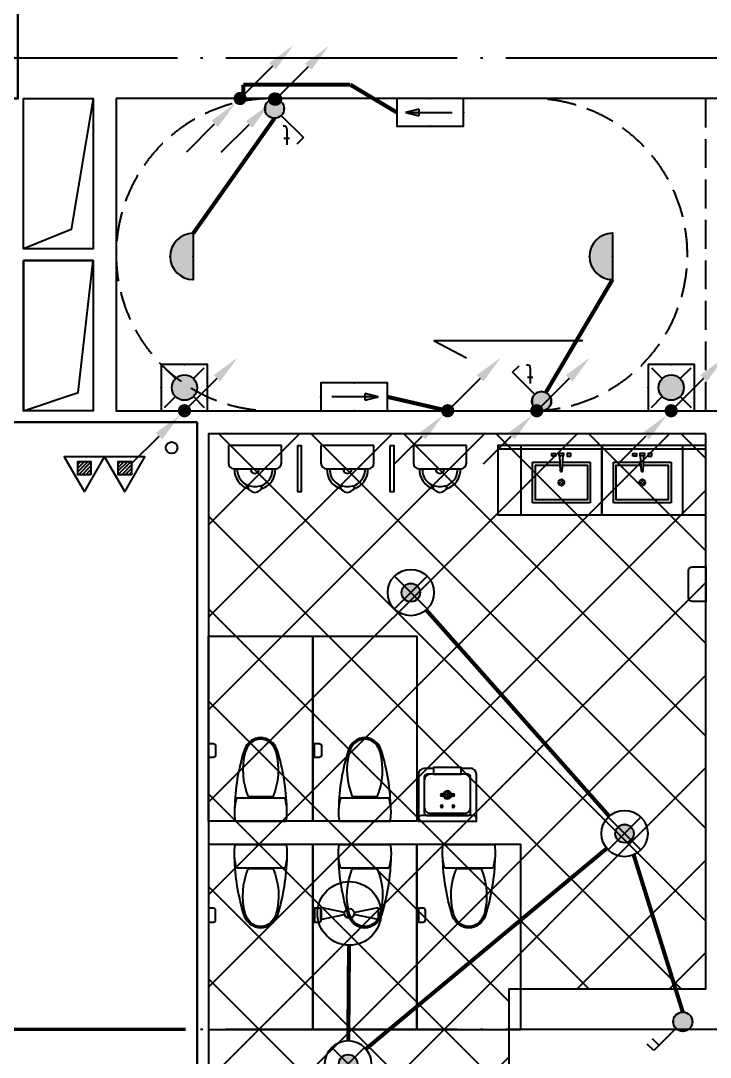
# Model space of a CAD drawing. Extents: x -292644 to 261407, y -12902 to 435090.
# Drawn here: x 120182 to 126145, y 75959 to 84923 of the extents above; entities that cross this region are included whole.
import ezdxf
from ezdxf.enums import TextEntityAlignment as Align
from ezdxf.xclip import XClip

# ---------------------------------------------------------------- set-up
doc = ezdxf.new("R2010")
doc.units = 0
doc.header["$LTSCALE"] = 1000
doc.header["$MEASUREMENT"] = 0
for name, pattern in [('104-10 轴网$0$DOTE', [2.4200000000000004, 2, -0.2, 0.02, -0.2]), ('DASH', [0.35, 0.25, -0.1]), ('X-104 8#10#平面_t3$0$109-34 轴网$0$L1$0$$AUDIT_BAD_LTYPE1', [0]), ('X-104 8#10#平面_t3$0$DASH', [0.35, 0.25, -0.1]), ('三跑梯-偶数F$0$DASH', [0.35, 0.25, -0.1])]:
    doc.linetypes.add(name, pattern=pattern)
doc.layers.get('0').update_dxf_attribs({"linetype": 'CONTINUOUS'})
for name, color, linetype in [('104-10 轴网$0$A_AXIS-轴线', 36, '104-10 轴网$0$DOTE'), ('EQUIP-动力', 3, 'CONTINUOUS'), ('EQUIP-照明', 3, 'CONTINUOUS'), ('LWIRE', 4, 'CONTINUOUS'), ('TEL_TEXT', 3, 'CONTINUOUS'), ('WIRE-应急', 2, 'DASH'), ('WIRE-照明', 1, 'CONTINUOUS'), ('X-104 8#10#平面_t3$0$A-E_电梯', 171, 'CONTINUOUS'), ('X-104 8#10#平面_t3$0$A-I_卫-洁具', 241, 'CONTINUOUS'), ('X-104 8#10#平面_t3$0$A-O_分水线', 127, 'CONTINUOUS'), ('X-104 8#10#平面_t3$0$A-SUR_看线', 231, 'CONTINUOUS'), ('X-104 8#10#平面_t3$0$A-TECH_结构', 21, 'CONTINUOUS'), ('X-104 8#10#平面_t3$0$A_STR-砌块墙', 121, 'CONTINUOUS'), ('X-104 8#10#平面_t3$0$水-消火栓', 41, 'CONTINUOUS')]:
    doc.layers.add(name, color=color, linetype=linetype)
doc.layers.add('X-104 8#10#平面_t3$0$000套内', color=226, linetype='CONTINUOUS', lineweight=30, plot=False)
doc.layers.add('X-104 8#10#平面_t3$0$04-不打印_辅助线', color=165, linetype='CONTINUOUS', plot=False)
doc.layers.add('三跑梯-偶数F$0$04-不打印_辅助线', color=165, linetype='CONTINUOUS', plot=False)
doc.layers.get('X-104 8#10#平面_t3$0$A-O_分水线').off()
doc.styles.add('_TEL_DIM', font='SIMPLEX', dxfattribs={"width": 0.7, "height": 3.5, "bigfont": 'HZTXT'})
doc.styles.get("Standard").update_dxf_attribs({"font": 'gbenor.shx', "bigfont": 'gbcbig.shx'})

# ---------------------------------------------------------------- blocks, each defined once
blk = doc.blocks.new('104-10 轴网')
at = {"layer": '104-10 轴网$0$A_AXIS-轴线', "linetype": '104-10 轴网$0$DOTE'}
for p, q in [((168929.5977508623, 25199.99999999987), (113929.5977508621, 25199.99999999982)), ((168929.5977508623, 16799.99999999987), (113929.5977508621, 16799.99999999982))]:
    blk.add_line(p, q, dxfattribs=at)
blk = doc.blocks.new('X-104 8#10#平面_t3$0$meae')
for p, q in [((-215.039999999979, 0), (-243.7679999999818, 0)), ((-210, 5.039999999979045), (-210, 32.76000000000931)), ((-176.7359999999753, 0), (-204.9599999999627, 0)), ((-99.54815868195146, 8), (21.68149024352897, 14.3899337600451)), ((-99.54815868195146, -7.999999999941792), (-99.54815868195146, 8)), ((21.68149024352897, -14.3899337601033), (21.68149024352897, 14.3899337600451)), ((-210, -32.25599999999395), (-210, -5.039999999979045)), ((-99.54815868195146, -8.000000000058208), (21.68149024352897, -14.3899337601033))]:
    blk.add_line(p, q)
at = {"const_width": 0.8399999999999999}
blk.add_lwpolyline([(-209.5800000000163, -0.1400000000139698, -0.9999999999999999), (-210.4199999999837, -0.1400000000139698, -0.9999999999999999)], format="xyb", close=True, dxfattribs=at)
for points in [[(17.19145484233741, 81.35012003820157), (40, 81.35012003820157), (39.99999999994179, 51.35012003820157), (17.1914548422792, 51.35012003820157)], [(21.68149024352897, 21.35012003820157), (40, 21.35012003820157), (40, -21.35012003820157), (21.68149024352897, -21.35012003820157)], [(17.19145484233741, -81.35012003820157), (40, -81.35012003820157), (39.99999999994179, -51.35012003820157), (17.1914548422792, -51.35012003820157)]]:
    blk.add_lwpolyline(points, close=True)
blk.add_circle((-210, 0), 25.2)
blk.add_ellipse((-210, 0), major_axis=(0, -296.8388870928175), ratio=0.6737661697857759)
at = {"color": 8}
blk.add_open_spline([(-210, -271.838887092832), (-201.6286662275088, -271.838887092832), (-193.2556980797672, -270.8834744876949), (-176.5567826171755, -267.0318226981908), (-168.2292954665609, -264.1331208487391), (-151.7464247078751, -256.3412992825033), (-143.592075161112, -251.4461166422116), (-127.6688291439204, -239.6628589069005), (-119.9016611408442, -232.7743547918508), (-105.0053654383519, -217.100718463771), (-97.87740360945463, -208.3160983382841), (-84.50442564953119, -189.0367220979533), (-78.25994529254967, -178.5426552897552), (-66.86596525227651, -156.1005802754662), (-61.71665413689334, -144.1531549534993), (-52.68240508378949, -119.1104159536771), (-48.79751711455174, -106.0155586157343), (-42.41598126577446, -79.01830609660828), (-39.91934085072717, -65.11628590768669), (-36.39207964838715, -36.86706837144447), (-35.3614577781409, -22.5202054088586), (-34.79793056182098, 6.244822261855006), (-35.26502483320655, 20.66266644134885), (-37.68259151588427, 49.19399507466005), (-39.63306519814068, 63.30715293157846), (-44.95700291811954, 90.86129060061648), (-48.33046480413759, 104.3019146881416), (-56.39392556494568, 130.1611448710319), (-61.0838973345235, 142.5793309712317), (-71.62818411248736, 166.0733063118532), (-77.48238030000357, 177.1485642623738), (-90.15903716551838, 197.6798496269621), (-96.98112566315103, 207.1352148510632), (-111.3602107425686, 224.2113378457143), (-118.9163064261083, 231.8314545630128), (-134.510733252624, 245.1036245926516), (-142.547481424408, 250.7556368449004), (-158.868371842138, 260.0530890176306), (-167.1509793659789, 263.6999722997425), (-183.7976203592261, 269.0257272459567), (-192.162095878215, 270.7072330619558), (-208.8995512870024, 272.153067119536), (-217.2755150526064, 271.9185741905239), (-234.0031495776493, 269.526916392555), (-242.3573442720808, 267.3679324407713), (-258.9526960913208, 261.0731867576833), (-267.1936322519905, 256.9349128940958), (-283.3781850557425, 246.65468100406), (-291.3201072766096, 240.5117016318836), (-306.6623222918133, 226.2813428560039), (-314.0611830068519, 218.1942343084957), (-328.0653621423407, 200.2301868745126), (-334.6699371464783, 190.353927289194), (-346.859358667396, 169.044026111078), (-352.4439172392595, 157.6110181525), (-362.4072642970132, 133.476927122334), (-366.7859668953461, 120.7763437553076), (-374.1964356524404, 94.43610308453208), (-377.2281845823745, 80.79684587812517), (-381.8495765395346, 52.93462008907227), (-383.4392193020904, 38.71199739631265), (-385.1273327118251, 10.0537408667733), (-385.225804392132, -4.381569712015335), (-383.9285565786413, -33.08909023553133), (-382.5328362500295, -47.36097819061251), (-378.2902226594742, -75.36972922243876), (-375.4433290168527, -89.10625087702647), (-368.3874579074909, -115.6863969620317), (-364.1784936326439, -128.529630749661), (-354.5335200406262, -152.9902308470919), (-349.097582319926, -164.6071133053629), (-337.1786070214584, -186.3198765731067), (-330.6958189697471, -196.415140855941), (-316.9037533847149, -214.843760280055), (-309.5951420506462, -223.1764269854757), (-294.4000191528467, -237.9131964488188), (-286.5148495539906, -244.3169298697612), (-270.41386736813, -255.1213227973203), (-262.1997869724291, -259.5227866767091), (-245.6385630253353, -266.3373192788567), (-237.2919559226721, -268.7527736420161), (-222.6272707111784, -271.2949484957498), (-216.3134306632564, -271.838887092832), (-210, -271.838887092832)], degree=3, knots=[0, 0, 0, 0, 0.1541728099079682, 0.1541728099079682, 0.3083456198159364, 0.3083456198159364, 0.4625184297239047, 0.4625184297239047, 0.6166912396318729, 0.6166912396318729, 0.7708640495398411, 0.7708640495398411, 0.9250368594478093, 0.9250368594478093, 1.079209669355778, 1.079209669355778, 1.233382479263746, 1.233382479263746, 1.387555289171714, 1.387555289171714, 1.541728099079682, 1.541728099079682, 1.69590090898765, 1.69590090898765, 1.850073718895619, 1.850073718895619, 2.004246528803587, 2.004246528803587, 2.158419338711555, 2.158419338711555, 2.312592148619523, 2.312592148619523, 2.466764958527492, 2.466764958527492, 2.62093776843546, 2.62093776843546, 2.775110578343428, 2.775110578343428, 2.929283388251396, 2.929283388251396, 3.083456198159364, 3.083456198159364, 3.237629008067333, 3.237629008067333, 3.391801817975301, 3.391801817975301, 3.545974627883269, 3.545974627883269, 3.700147437791237, 3.700147437791237, 3.854320247699206, 3.854320247699206, 4.008493057607174, 4.008493057607174, 4.162665867515142, 4.162665867515142, 4.31683867742311, 4.31683867742311, 4.471011487331078, 4.471011487331078, 4.625184297239047, 4.625184297239047, 4.779357107147015, 4.779357107147015, 4.933529917054983, 4.933529917054983, 5.087702726962951, 5.087702726962951, 5.24187553687092, 5.24187553687092, 5.396048346778888, 5.396048346778888, 5.550221156686856, 5.550221156686856, 5.704393966594824, 5.704393966594824, 5.858566776502792, 5.858566776502792, 6.012739586410761, 6.012739586410761, 6.166912396318729, 6.166912396318729, 6.283185307179586, 6.283185307179586, 6.283185307179586, 6.283185307179586], dxfattribs=at)
at = {"layer": 'X-104 8#10#平面_t3$0$04-不打印_辅助线'}
blk.add_lwpolyline([(-499.9999999998836, -349.9999999999418), (-499.9999999998836, 350.0000000000582), (100.0000000001164, 350.0000000000582), (100.0000000001164, -349.9999999999418)], close=True, dxfattribs=at)
blk = doc.blocks.new('X-104 8#10#平面_t3$0$A-toilet-F2$0$A-toilet-F3$0$$plan$00000388')
for p, q in [((-202.5, -209.53125), (-202.5, 209.53125)), ((0, -220.78125), (0, 220.78125)), ((-211.7636100000016, 107.6506163835302), (-211.7636100000016, -107.6506388835276))]:
    blk.add_line(p, q)
blk.add_lwpolyline([(-202.4999999999999, -209.5312499999999), (-151.5815775000015, -220.9312574999972), (-102.2263650000007, -226.3893074999992), (-50.17650749999908, -226.3893074999992), (8.526512829121202e-14, -220.7812499999999)])
for centre, radius, start, end in [((-70.50223739520334, -1596.893304158019), 1822.905267548176, 91.22236801686525, 107.2477400730136), ((-76.17188249999913, -236.25), 463.3354349999999, 97.73994600000086, 105.8219819999994), ((-76.17188249999913, -236.25), 463.3354349999999, 80.5376779999934, 97.73994600000086), ((-562.4982811024126, -12.18639293920603), 163.5812782416205, 107.2477400730136, 159.5476091936029), ((-555.5449209055997, -23.26485846064998), 162.7261878014058, 104.7785650587778, 136.8542646013629), ((-443.4417002224786, -448.2021481943076), 602.2018211347165, 67.37374387746667, 104.7785650587778), ((-595.175017904075, 0), 128.7061108459815, 159.5476091936029, 200.4523908063857), ((-580.3665348804823, -1.124999869261956e-05), 128.7061108459815, 136.8542646013629, 223.1457353986371), ((-562.4982811024126, 12.18639293920603), 163.5812782416205, 200.4523908063857, 252.7522599269864), ((-555.5449209055997, 23.26483596065259), 162.7261878014058, 223.1457353986371, 255.2214349412222), ((-70.50223739520334, 1596.893304158019), 1822.905267548176, 252.7522599269864, 268.7776319831348), ((-443.4417002224786, 448.2021256943101), 602.2018211347165, 255.2214349412222, 292.6262561225334)]:
    blk.add_arc(centre, radius, start, end)
blk = doc.blocks.new('X-104 8#10#平面_t3$0$hgfasg')
at = {"layer": 'X-104 8#10#平面_t3$0$04-不打印_辅助线'}
blk.add_lwpolyline([(-450, 1599.999999999709), (450, 1599.999999999651), (450, -3.492459654808044e-10), (-450, -2.91038304567337e-10)], close=True, dxfattribs=at)
at = {"rotation": 270}
blk.add_blockref('X-104 8#10#平面_t3$0$A-toilet-F2$0$A-toilet-F3$0$$plan$00000388', (0, 0), dxfattribs=at)
blk = doc.blocks.new('X-104 8#10#平面_t3$0$hgfd')
at = {"color": 8}
for p, q in [((-38.49999971458601, 228.000000048185), (38.50000028541399, 227.9999999518077)), ((3.335953806526959e-07, 266.5000000000036), (2.372253220528364e-07, 189.5000000000036))]:
    blk.add_line(p, q, dxfattribs=at)
for points in [[(250, -3.504792402964085e-07), (-249.9999999999927, 3.504792402964085e-07), (-249.9999994917889, 406.0000003504792, -0.4142135623732199), (-199.9999994292011, 456.0000002878987), (-119.9999994292084, 456.0000001877597), (-119.9999994166865, 466.000000187767), (120.0000005833208, 465.9999998122548), (120.0000005708062, 455.9999998122548), (200.000000570777, 455.9999997121158, -0.414213562372991), (250.0000005081893, 405.9999996495353)], [(175.000000062566, 49.99999974339516), (-174.9999999374049, 50.00000025659756, -0.4142135623730927), (-199.9999999061183, 75.00000028789145), (-199.9999995230974, 381.0000002878987, -0.414213562373095), (-174.9999994917962, 406.0000002565976), (175.0000005082111, 405.9999997434024, -0.4142135623731322), (200.0000004769245, 380.9999997121085), (200.0000000938744, 74.99999971210127, -0.4142135623730573)], [(250, -3.504792402964085e-07), (-249.9999999999927, 3.504792402964085e-07), (-249.9999999686988, 25.00000035048652, -0.4142135623730971), (-224.9999999373977, 50.00000031918535), (225.0000000625878, 49.99999968082193, -0.4142135623730932), (250.0000000313012, 24.99999964952804)]]:
    blk.add_lwpolyline(points, format="xyb", close=True)
blk.add_lwpolyline([(120.0000005708062, 455.9999998122548), (200.000000570777, 455.9999997121158, -0.414213562373095), (250.0000005081893, 405.9999996495353), (250, -3.504792402964085e-07), (-249.9999999999927, 3.504792402964085e-07), (-249.9999994917889, 406.0000003504792, -0.4142135623730929), (-199.9999994292011, 456.0000002878987), (-119.9999994292084, 456.0000001877597)], format="xyb")
blk.add_lwpolyline([(120.0000005082184, 405.9999998122476), (-119.9999994917889, 406.0000001877524), (-119.9999994166865, 466.000000187767), (120.0000005833208, 465.9999998122548)], close=True)
blk.add_lwpolyline([(150.0000000876389, 69.99999977469633), (-149.9999999123756, 70.00000022531094, -0.4142135623730976), (-199.9999998497879, 120.0000002878915), (-199.9999995543913, 356.0000002878842, -0.414213562373095), (-149.9999994918035, 406.0000002253037), (150.0000005081965, 405.9999997746963, -0.414213562373095), (200.0000004456087, 355.9999997121085), (200.0000001502194, 119.9999997121231, -0.4142135623731096)], format="xyb", close=True, dxfattribs=at)
for centre, radius in [((-49.99999971457146, 228.0000000625914), 10), ((2.854139893315732e-07, 228.0000000000036), 35), ((50.00000028542127, 227.9999999374159), 10), ((-49.99999983975431, 128.0000000625841), 10), ((50.00000016025297, 127.9999999374159), 10)]:
    blk.add_circle(centre, radius)
blk.add_circle((2.854139893315732e-07, 228.0000000000036), 25, dxfattribs=at)
blk = doc.blocks.new('X-104 8#10#平面_t3$0$卫生间')
at = {"layer": 'X-104 8#10#平面_t3$0$A-I_卫-洁具', "ltscale": 0.1}
blk.add_lwpolyline([(29249.99997658384, 18300.0000078821), (31149.99997658456, 18300.00000788411), (31149.99997658456, 18900.00000788411), (29249.99997658384, 18900.0000078821)], close=True, dxfattribs=at)
blk.add_lwpolyline([(29249.9999765839, 18900.00000788417), (29249.9999765839, 18870.00000788417), (31149.99997652085, 18870.00000788397), (31149.99997652428, 18900.00000788411)], dxfattribs=at)
for points in [[(31549.99997658755, 18300.00000787908), (31249.99997658755, 18300.00000787908), (31249.99997658755, 18180.00000787896, 0.414213562373095), (31279.99997658755, 18150.00000787896), (31519.99997658755, 18150.00000787896, 0.414213562373095), (31549.99997658755, 18180.00000787896)], [(27649.9999765533, 12800.00000788734), (27649.9999765533, 13100.00000788734), (27769.99997655342, 13100.00000788734, -0.414213562373095), (27799.99997655342, 13070.00000788734), (27799.99997655342, 12830.00000788734, -0.414213562373095), (27769.99997655342, 12800.00000788734)]]:
    blk.add_lwpolyline(points, format="xyb", close=True, dxfattribs=at)
at = {"layer": 'X-104 8#10#平面_t3$0$A-I_卫-洁具'}
for points in [[(30074.99997657166, 15851.95678070415), (30074.99997657168, 15771.95678070415, 0.4142135623730523), (30094.99997657168, 15751.95678070415), (30134.99997657171, 15751.95678070415), (30134.99997657169, 15871.95678070415), (30094.99997657166, 15871.95678070415, 0.4142135623731306)], [(30974.99997657155, 15851.95678070412), (30974.99997657156, 15771.95678070412, 0.4142135623730523), (30994.99997657156, 15751.95678070412), (31034.99997657159, 15751.95678070412), (31034.99997657158, 15871.95678070412), (30994.99997657155, 15871.95678070412, 0.4142135623731306)], [(31889.99997657165, 15851.95678070426), (31889.99997657166, 15771.95678070426, 0.4142135623730523), (31909.99997657166, 15751.95678070426), (31949.99997657169, 15751.95678070426), (31949.99997657168, 15871.95678070426), (31909.99997657165, 15871.95678070426, 0.4142135623731306)], [(30974.99997657155, 14348.04323506608), (30974.99997657156, 14428.04323506608, -0.4142135623730523), (30994.99997657156, 14448.04323506608), (31034.99997657159, 14448.04323506608), (31034.99997657158, 14328.04323506608), (30994.99997657155, 14328.04323506608, -0.4142135623731306)], [(31889.99997657163, 14348.04323506594), (31889.99997657166, 14428.04323506594, -0.4142135623730523), (31909.99997657166, 14448.04323506594), (31949.99997657169, 14448.04323506594), (31949.99997657166, 14328.04323506594), (31909.99997657163, 14328.04323506594, -0.4142135623731306)]]:
    blk.add_lwpolyline(points, format="xyb", close=True, dxfattribs=at)
at = {"layer": 'X-104 8#10#平面_t3$0$A-I_卫-洁具', "ltscale": 0.1, "xscale": -1}
for name, p, rotation in [('X-104 8#10#平面_t3$0$meae', (29899.9999765845, 18800.00000788434), 270), ('X-104 8#10#平面_t3$0$meae', (30599.9999765845, 18800.00000788411), 270), ('X-104 8#10#平面_t3$0$hgfd', (29884.99997657168, 15000.00000755693), 180)]:
    blk.add_blockref(name, p, dxfattribs=dict(at, rotation=rotation))
for p in [(29699.99997657168, 15200.000007897), (30599.99997657168, 15200.00000788565), (31499.99997657168, 15200.00000788539)]:
    blk.add_blockref('X-104 8#10#平面_t3$0$hgfasg', p, dxfattribs=at)
at = {"layer": 'X-104 8#10#平面_t3$0$A-I_卫-洁具', "ltscale": 0.1, "rotation": 180}
for p in [(30599.99997657168, 15000.00000789596), (31499.99997657168, 15000.00000788481)]:
    blk.add_blockref('X-104 8#10#平面_t3$0$hgfasg', p, dxfattribs=at)
blk = doc.blocks.new('X-104 8#10#平面_t3$0$fdhggh')
at = {"layer": 'X-104 8#10#平面_t3$0$04-不打印_辅助线', "linetype": 'X-104 8#10#平面_t3$0$109-34 轴网$0$L1$0$$AUDIT_BAD_LTYPE1'}
h = blk.add_hatch(dxfattribs=at)
h.set_pattern_fill('多孔材料', color=256, scale=200)
h.set_pattern_definition([(45, (-111356.9507218324, 59400.00000000006), (-400.0004066222933, 400.0004066222933), []), (135, (-111356.9507218324, 59400.00000000006), (-400.0004066222933, -400.0004066222933), [])])
h.paths.add_polyline_path([(14350.00002345067, 81349.998361637), (10050.00002342873, 81349.998361637), (10050.00002342876, 74699.9983616371), (10850.00002341293, 74699.9983616371), (10850.00002341301, 74099.99836163205), (12650.00002341645, 74099.99836163194), (12650.00002341648, 76549.99838347366), (14350.00002344706, 76549.9983834708)])
blk.add_lwpolyline([(14350.00002345067, 81349.998361637), (10050.00002342873, 81349.998361637), (10050.00002342876, 74699.9983616371), (10850.00002341293, 74699.9983616371), (10850.00002341301, 74099.99836163205), (12650.00002341645, 74099.99836163194), (12650.00002341648, 76549.99838347366), (14350.00002344706, 76549.9983834708), (14350.00002345062, 81349.99836163704)], close=True, dxfattribs=at)
blk = doc.blocks.new('A-电梯2222')
for p, q in [((-599.9999999888532, 1800.000000028485), (-599.9999999888532, 2000.000000028485)), ((-599.9999999888532, 2000.000000028485), (599.999999990192, 2000.000000027969)), ((599.999999990192, 2000.000000027969), (599.999999990192, 1800.000000028027)), ((599.999999990192, 1800.000000028027), (-599.9999999888532, 1800.000000028485)), ((-800.0000000021246, 200.0000000191649), (-800.0000000016589, 1600.000000013759)), ((-800.0000000016589, 1600.000000013759), (800.0000000027649, 1600.000000013068)), ((800.0000000027649, 1600.000000013068), (-800.0000000021246, 200.0000000191649)), ((800.0000000021828, 200.0000000184664), (-800.0000000016589, 1600.000000013759)), ((800.0000000027649, 1600.000000013068), (800.0000000021828, 200.0000000184664)), ((800.0000000021828, 200.0000000184664), (-800.0000000021246, 200.0000000191649))]:
    blk.add_line(p, q)
for points in [[(-1100, 0), (1100, 0), (1100, 2200.000000000007), (-1100, 2200.000000000007)], [(-643.3333333326736, 38.08112883746799), (-643.3333333326736, 58.97966308711329), (-43.33333333267365, 58.97966308711329), (-43.33333333267365, 38.08112883746799)], [(43.33333333273185, 38.0811288371915), (43.33333333273185, 58.97966308683681), (643.3333333327319, 58.97966308683681), (643.3333333327319, 38.0811288371915)]]:
    blk.add_lwpolyline(points, close=True)
blk = doc.blocks.new('X-104 8#10#平面_t3$0$jhat')
for p, q in [((-395, -250.0000000000582), (-395, 249.9999999999418)), ((-395, 249.9999999999418), (-44.99999999994179, 249.9999999999418)), ((-44.99999999994179, 249.9999999999418), (-44.99999999994179, 11.73657725605881)), ((-219.9999999999418, 32.25599999987753), (-219.9999999999418, 5.03999999986263)), ((-124.8214514199644, 8.000000000058208), (11.68149024352897, 14.3899337601033)), ((-124.8214514199644, 7.999999999941792), (-124.8214514199644, -8.000000000058208)), ((11.68149024352897, 14.3899337601033), (11.68149024352897, -14.3899337601033)), ((-225.0399999999208, -1.164153218269348e-10), (-253.7679999999236, -1.164153218269348e-10)), ((-219.9999999999418, -5.040000000095461), (-219.9999999999418, -32.76000000012573)), ((-186.7359999999171, -1.164153218269348e-10), (-214.9599999999045, -1.164153218269348e-10)), ((-124.8214514199644, -8.000000000058208), (11.68149024352897, -14.3899337601033)), ((-44.99999999994179, -12.38077738613356), (-44.99999999994179, -250.0000000000582)), ((-44.99999999994179, -250.0000000000582), (-395, -250.0000000000582))]:
    blk.add_line(p, q)
at = {"color": 8}
blk.add_lwpolyline([(-69.99999999994179, -11.06304409715813), (-69.99999999994179, -225.0000000000582), (-370, -225.0000000000582), (-370, 224.9999999999418), (-69.99999999994179, 224.9999999999418), (-69.99999999994179, 10.56628493819153)], dxfattribs=at)
at = {"ltscale": 1000, "const_width": 0.8399999999999999}
blk.add_lwpolyline([(-219.5799999999581, 0.1399999998975545, 0.9999999999999999), (-220.4199999999255, 0.1399999998975545, 0.9999999999999999)], format="xyb", close=True, dxfattribs=at)
for points in [[(7.191454842337407, 81.35012003820157), (30, 81.35012003820157), (30, 51.35012003820157), (7.191454842337407, 51.35012003820157)], [(11.68149024352897, -21.35012003820157), (30, -21.35012003820157), (30, 21.35012003820157), (11.68149024352897, 21.35012003820157)], [(7.191454842337407, -81.35012003820157), (30, -81.35012003820157), (30, -51.35012003820157), (7.191454842337407, -51.35012003820157)]]:
    blk.add_lwpolyline(points, close=True)
blk.add_circle((-219.9999999999418, -1.164153218269348e-10), 25.2)
at = {"layer": 'X-104 8#10#平面_t3$0$04-不打印_辅助线'}
blk.add_lwpolyline([(100.0000000001164, -350), (100.0000000000582, 350), (-499.9999999999418, 350), (-499.9999999998836, -350)], close=True, dxfattribs=at)
blk = doc.blocks.new('X-104 8#10#平面_t3$0$A-toilet-F2$0$A-toilet-F3$0$xb')
for p, q in [((177.7999999998137, 203.2000000000698), (-177.7999999993481, 203.1999999994878)), ((-228.5999999991618, 152.3999999994412), (-228.6000000010245, 9.313225746154785e-10)), ((228.6000000010245, -9.313225746154785e-10), (228.6000000005588, 152.3999999997905)), ((-228.6000000010245, 9.313225746154785e-10), (228.6000000010245, -9.313225746154785e-10))]:
    blk.add_line(p, q)
for centre, radius, start, end in [((-6.349999998696148, 209.549999998766), 171.56755229355, 106.6068803142738, 182.1210963969083), ((9.313225746154785e-10, 342.8999999993248), 63.50000000000001, 1.07073087239469, 178.9292691276053), ((6.350000001490116, 209.549999998766), 171.56755229355, 357.8789036030917, 73.39311968572625), ((-6.349999998696148, 209.549999998766), 146.16755229355, 87.87890362284142, 182.1210963969083), ((6.350000001490116, 209.549999998766), 146.16755229355, 357.8789036030917, 92.12109637715858), ((-177.7999999993481, 152.3999999992084), 50.8, 90, 180), ((1.396983861923218e-09, 203.1999999987893), 38.1, 0, 180), ((177.8000000002794, 152.3999999997905), 50.8, 0, 90)]:
    blk.add_arc(centre, radius, start, end)
blk = doc.blocks.new('X-104 8#10#平面_t3$0$8#核心筒')
at = {"layer": 'X-104 8#10#平面_t3$0$A-I_卫-洁具', "ltscale": 0.1}
for points in [[(10819.99873398323, 21849.99836163709), (10849.99873398323, 21849.99836163709), (10849.99873398323, 21449.99836163709), (10819.99873398323, 21449.99836163709)], [(11619.99873398323, 21849.99836163709), (11649.99873398323, 21849.99836163709), (11649.99873398323, 21449.99836163709), (11619.99873398323, 21449.99836163709)], [(14350.0000234468, 21849.99836163723), (12550.0000234468, 21849.99836163723), (12550.0000234468, 21249.99836163723), (14350.0000234468, 21249.99836163723)]]:
    blk.add_lwpolyline(points, close=True, dxfattribs=at)
blk.add_lwpolyline([(12550.0000234468, 21849.99836163723), (12550.0000234468, 21819.99836163723), (14350.00002344692, 21819.99836163712), (14350.00002345035, 21849.99836163729)], dxfattribs=at)
at = {"layer": 'X-104 8#10#平面_t3$0$A-TECH_结构', "linetype": 'X-104 8#10#平面_t3$0$DASH'}
blk.add_lwpolyline([(14550.00002344679, 19549.99838346642), (16750.00002344628, 19549.99838346642), (16750.00002344628, 19349.99836162853), (14550.00002344679, 19349.99836162853)], close=True, dxfattribs=at)
at = {"layer": 'X-104 8#10#平面_t3$0$A-E_电梯', "xscale": -1, "rotation": 90}
for p in [(16750.0000234468, 20649.99838346642), (16750.0000234468, 18249.99838346642)]:
    blk.add_blockref('A-电梯2222', p, dxfattribs=at)
at = {"layer": 'X-104 8#10#平面_t3$0$A-I_卫-洁具', "ltscale": 0.1}
for name, p, rotation in [('X-104 8#10#平面_t3$0$A-toilet-F2$0$A-toilet-F3$0$xb', (10450.00002342847, 21849.99836163712), 180), ('X-104 8#10#平面_t3$0$A-toilet-F2$0$A-toilet-F3$0$xb', (11250.00002342847, 21849.99836163712), 180), ('X-104 8#10#平面_t3$0$A-toilet-F2$0$A-toilet-F3$0$xb', (12050.00002342847, 21849.99836163712), 180), ('X-104 8#10#平面_t3$0$jhat', (13100.0000234468, 21749.99836163723), 90), ('X-104 8#10#平面_t3$0$jhat', (13800.0000234468, 21749.99836163723), 90)]:
    blk.add_blockref(name, p, dxfattribs=dict(at, rotation=rotation))
blk = doc.blocks.new('X-104 8#10#平面_t3$0$fdsgdfh')
at = {"layer": 'X-104 8#10#平面_t3$0$A-TECH_结构'}
blk.add_lwpolyline([(8450.000072856463, 23550.000963775), (8450.000026823487, 24849.99997205439), (9050.000045371824, 24850.000040969), (8862.080341181427, 23718.58417392988)], close=True, dxfattribs=at)
at = {"layer": 'X-104 8#10#平面_t3$0$A-TECH_结构', "linetype": 'X-104 8#10#平面_t3$0$109-34 轴网$0$L1$0$$AUDIT_BAD_LTYPE1'}
for points in [[(8450.000026823487, 24849.99997205439), (9050.000041363295, 24849.99997205439), (9050.000041363295, 23550.00099037652), (8450.000026823487, 23550.00099037652)], [(8450.006772121327, 23450.00106368423), (9050.000045112247, 23450.00106368423), (9050.000045112247, 22149.99999212078), (8450.006772121327, 22149.99999212078)]]:
    blk.add_lwpolyline(points, close=True, dxfattribs=at)
blk.add_lwpolyline([(8450.006772121327, 23450.00106368423), (8450.006772121327, 22149.99999212002), (8921.005071387859, 22309.13151894271), (9050.00674062816, 23450.00099037576), (8450.006772121327, 23450.00099037576)], dxfattribs=at)
blk = doc.blocks.new('三跑梯-偶数F')
at = {"color": 8, "linetype": '三跑梯-偶数F$0$DASH'}
for centre, start, end in [((1349.999999999999, 3950.000000000019), 0, 180), ((1350.000000004889, 1710.000000000033), 180, 0)]:
    blk.add_arc(centre, 1350.000000000002, start, end, dxfattribs=at)
at = {"layer": '三跑梯-偶数F$0$04-不打印_辅助线', "linetype": '三跑梯-偶数F$0$DASH'}
blk.add_line((0, 200), (2700, 200), dxfattribs=at)
at = {"layer": '三跑梯-偶数F$0$04-不打印_辅助线'}
blk.add_lwpolyline([(2700.000000000001, 5300), (9.094947017729282e-13, 5300), (0, 0), (2700.000000000001, -9.094947017729282e-13)], close=True, dxfattribs=at)
blk.add_lwpolyline([(605.1158375440127, 1265.188340814992), (605.1158375438672, 2550.000000000062), (458.8260643989042, 2270.000000000062)], dxfattribs=at)
blk = doc.blocks.new('X-104 8#10#平面_t3$0$$TWTSYS$00000546')
h = blk.add_hatch()
h.set_pattern_fill('ANSI31', color=256, scale=200, style=0)
h.set_pattern_definition([(45, (-38543.80223862439, -6670.830405693208), (-17.67766952966369, 17.67766952966369), [])])
h.paths.add_polyline_path([(-64.92232553117356, 173.7449990885525), (64.922325531159, 173.7449990885525), (64.922325531159, 43.90034802621994), (-64.92232553117356, 43.90034802621994)])
for points in [[(0, 343.6163707387423), (-198.3870041439732, 0), (198.3870041439732, 0)], [(-64.92232553117356, 173.7449990885525), (64.922325531159, 173.7449990885525), (64.922325531159, 43.90034802621994), (-64.92232553117356, 43.90034802621994)]]:
    blk.add_lwpolyline(points, close=True)
blk = doc.blocks.new('X-104 8#10#平面_t3$0$A$C46662BA1')
at = {"layer": 'X-104 8#10#平面_t3$0$水-消火栓'}
blk.add_circle((121486.9507452615, 81230.02257808603), 50, dxfattribs=at)
at = {"layer": 'X-104 8#10#平面_t3$0$水-消火栓', "xscale": 0.88, "yscale": 0.88, "zscale": 0.88, "rotation": 179.9999999999992}
for p in [(120732.3701816142, 81149.99836163722), (121081.5313089077, 81149.99836163722)]:
    blk.add_blockref('X-104 8#10#平面_t3$0$$TWTSYS$00000546', p, dxfattribs=at)
blk = doc.blocks.new('X-104 8#10#平面_t3')
at = {"layer": 'X-104 8#10#平面_t3$0$000套内'}
blk.add_lwpolyline([(120156.9507218297, 88050.00001395628), (120156.9507218297, 84250.00001394973), (120056.9507218265, 84249.99999212043), (120056.9507218265, 81449.99999212037), (121706.9507452614, 81449.99999212037), (121706.9507452614, 72099.99999250575), (128806.9507452472, 72099.99999250573), (128806.9507452472, 71400.00001392835), (132006.9507218291, 71400.00001392834), (132006.9507218291, 58750.00001395626), (120806.9507218268, 58750.00001395631), (120806.9507218268, 55950.00001387135), (106906.9507218297, 55950.00001387132), (106906.9507218297, 71500.00001395628), (106906.950721829, 76850.00001395635), (108306.9507218577, 76850.00001395638), (108306.9507218577, 88050.00001395628)], close=True, dxfattribs=at)
at = {"layer": 'X-104 8#10#平面_t3$0$A-SUR_看线', "linetype": 'X-104 8#10#平面_t3$0$DASH', "ltscale": 2, "const_width": 30}
blk.add_lwpolyline([(107056.9507218291, 76200.00002790632), (121606.9507452606, 76200.00002790632)], dxfattribs=at)
at = {"linetype": 'X-104 8#10#平面_t3$0$109-34 轴网$0$L1$0$$AUDIT_BAD_LTYPE1'}
for name, p in [('X-104 8#10#平面_t3$0$fdhggh', (111756.9507218327, -2.91038304567337e-10)), ('X-104 8#10#平面_t3$0$fdsgdfh', (111756.9507218327, 59399.99999999948)), ('X-104 8#10#平面_t3$0$8#核心筒', (111756.950721833, 59399.99999999962))]:
    blk.add_blockref(name, p, dxfattribs=at)
ref = blk.add_blockref('104-10 轴网', (-8672.647029029147, 59400.00000000004), dxfattribs=at)
XClip(ref).set_block_clipping_path([(104379.59775086239, -11899.999999999955), (178479.5977508624, 45500.000000000044)])
at = {"linetype": 'X-104 8#10#平面_t3$0$109-34 轴网$0$L1$0$$AUDIT_BAD_LTYPE1', "rotation": 180}
blk.add_blockref('X-104 8#10#平面_t3$0$卫生间', (153756.950721833, 92999.99999999956), dxfattribs=at)
at = {"layer": 'X-104 8#10#平面_t3$0$A-O_分水线', "linetype": 'X-104 8#10#平面_t3$0$109-34 轴网$0$L1$0$$AUDIT_BAD_LTYPE1'}
blk.add_blockref('X-104 8#10#平面_t3$0$A$C46662BA1', (0, -2.91038304567337e-11), dxfattribs=at)
at = {"layer": 'X-104 8#10#平面_t3$0$A_STR-砌块墙', "rotation": 90}
blk.add_blockref('三跑梯-偶数F', (126306.9507668013, 81550.00002067044), dxfattribs=at)
blk = doc.blocks.new('$equip$00001149')
for p, q in [((-0.353553390592424, 0.353553390592424), (0.353553390592424, -0.353553390592424)), ((0.353553390592424, 0.353553390592424), (-0.353553390592424, -0.353553390592424))]:
    blk.add_line(p, q)
for radius in [0.5, 0.2]:
    blk.add_circle((0, 0), radius)
for points in [[(-0.1732050807586347, 0.09999999999854481), (0.1732050807586347, 0.09999999999854481), (-0.2000000000007276, 0), (0.2000000000007276, 0)], [(-0.1732050807586347, -0.09999999999854481), (0.1732050807586347, -0.09999999999854481), (-0.2000000000007276, 0), (0.2000000000007276, 0)], [(-0.09999999999854481, 0.1732050807586347), (0.09999999999854481, 0.1732050807586347), (-0.1732050807586347, 0.09999999999854481), (0.1732050807586347, 0.09999999999854481)], [(0, 0.2000000000007276), (0, 0.2000000000007276), (-0.09999999999854481, 0.1732050807586347), (0.09999999999854481, 0.1732050807586347)], [(-0.09999999999854481, -0.1732050807586347), (0.09999999999854481, -0.1732050807586347), (-0.1732050807586347, -0.09999999999854481), (0.1732050807586347, -0.09999999999854481)], [(0, -0.2000000000007276), (0, -0.2000000000007276), (-0.09999999999854481, -0.1732050807586347), (0.09999999999854481, -0.1732050807586347)]]:
    blk.add_solid(points)
at = {"flags": 9}
blk.add_attdef('A', (0, 0), '', height=2e-05, dxfattribs=at)
blk = doc.blocks.new('$equip$00002541')
blk.add_hatch(color=256).paths.add_polyline_path([(-0.2400000000016007, 0.3719999999993888), (-0.5280000000020664, 0.2999999999992724), (-0.2400000000016007, 0.227999999999156)])
for p, q in [((-0.7199999999975262, 0.5999999999949068), (-0.7199999999975262, 0)), ((0.7199999999975262, 0.5999999999949068), (-0.7199999999975262, 0.5999999999949068)), ((0.7199999999975262, 0), (0.7199999999975262, 0.5999999999949068)), ((-0.2400000000016007, 0.3719999999993888), (-0.5280000000020664, 0.2999999999992724)), ((-0.5280000000020664, 0.2999999999992724), (-0.2400000000016007, 0.227999999999156)), ((-0.2400000000016007, 0.3719999999993888), (-0.2400000000016007, 0.227999999999156)), ((-0.7199999999975262, 0), (0.7199999999975262, 0))]:
    blk.add_line(p, q)
at = {"color": 7}
blk.add_line((-0.4800000000032014, 0.2999999999992724), (0.4800000000032014, 0.2999999999992724), dxfattribs=at)
blk.add_lwpolyline([(-0.7199999999975262, 0.5999999999949068), (-0.7199999999975262, 0), (0.7199999999975262, 0), (0.7199999999975262, 0.5999999999949068), (-0.7199999999975262, 0.5999999999949068), (-0.7199999999975262, 0)])
for p in [(0, 0.5999999999949068), (-0.7199999999975262, 0.2999999999956344), (0.7199999999975262, 0.2999999999956344), (0, 0)]:
    blk.add_point(p)
at = {"color": 7, "style": '_TEL_DIM', "flags": 1}
blk.add_attdef('A', text='', height=2e-05, dxfattribs=at).set_placement((0, 0), align=Align.MIDDLE_CENTER)
blk = doc.blocks.new('$equip$00002604')
blk.add_hatch(color=256).paths.add_polyline_path([(0.2745181131831487, 0.5000125000005937, 1), (-0.2744993631858961, 0.5000125000005937, 1)])
for p, q in [((-0.4285620535811177, 0.9285839285730617), (-0.1940976152691292, 0.6941194902610732)), ((0.1941163652627438, 0.6941194902683492), (0.4285808035638183, 0.9285839285730617)), ((-0.4285620535811177, 0.07144107142812572), (-0.1940976152691292, 0.3059055097401142)), ((0.1941163652627438, 0.3059055097328383), (0.4285808035638183, 0.07144107142812572))]:
    blk.add_line(p, q)
at = {"const_width": 0.02}
blk.add_lwpolyline([(-0.4999906250013737, 1.000012500000594), (-0.4999906250013737, 1.250000059371814e-05), (0.5000093749986263, 1.250000059371814e-05), (0.5000093749986263, 1.000012500000594), (-0.4999906250013737, 1.000012500000594), (-0.4999906250013737, 1.250000059371814e-05)], dxfattribs=at)
blk.add_lwpolyline([(-0.4999906250013737, 1.000012500000594), (-0.4999906250013737, 1.250000059371814e-05), (0.5000093749986263, 1.250000059371814e-05), (0.5000093749986263, 1.000012500000594)], close=True)
blk.add_circle((9.374998626299202e-06, 0.5000125000005937), 0.2745087381843628)
for p in [(9.374998626299202e-06, 1.000012500000594), (-0.4999906250013737, 0.5000125000005937), (0.5000093749986263, 0.5000125000005937), (0, 0)]:
    blk.add_point(p)
at = {"color": 7, "style": '_TEL_DIM', "flags": 1}
blk.add_attdef('A', text='', height=2.5e-05, dxfattribs=at).set_placement((0, 0), align=Align.MIDDLE_CENTER)
blk = doc.blocks.new('$equip$00001168')
blk.add_line((-0.5, 0), (0.5, 0))
blk.add_arc((0, 0), 0.5, 180, 0)
for p in [(-0.5, 0), (0, 0), (0.5, 0), (0, -0.5)]:
    blk.add_point(p)
for points in [[(0.4330127018911298, -0.25), (-0.4330127018911298, -0.25), (0.5, 0), (-0.5, 0)], [(0.25, -0.4330127018911298), (-0.25, -0.4330127018911298), (0.4330127018911298, -0.25), (-0.4330127018911298, -0.25)], [(0, -0.5), (0, -0.5), (0.25, -0.4330127018911298), (-0.25, -0.4330127018911298)]]:
    blk.add_solid(points)
at = {"flags": 9}
blk.add_attdef('A', (0, 0), '', height=2e-05, dxfattribs=at)
blk = doc.blocks.new('$equip$00001822')
for p, q in [((0.1473139127483591, 0.3556472460822988), (0.625, 0.8333333333339397)), ((0.625, 0.8333333333339397), (0.7664213562384248, 0.6919119770955149))]:
    blk.add_line(p, q)
blk.add_circle((0, 0.2083333333339397), 0.2083333333334168)
for p in [(0, 0.4166666666660603), (-0.2083333333357587, 0.2083333333339397), (-0.01544940226449398, 0.0005736313996749232), (0.2083333333357587, 0.2083333333339397)]:
    blk.add_point(p)
for points in [[(-0.1804219591213041, 0.312500000001819), (0.1804219591213041, 0.312500000001819), (-0.2083333333284827, 0.2083333333339397), (0.2083333333284827, 0.2083333333339397)], [(-0.1041666666715173, 0.3887552924552438), (0.1041666666715173, 0.3887552924552438), (-0.1804219591213041, 0.312500000001819), (0.1804219591213041, 0.312500000001819)], [(0, 0.4166666666660603), (0, 0.4166666666660603), (-0.1041666666715173, 0.3887552924552438), (0.1041666666715173, 0.3887552924552438)], [(-0.1804219591213041, 0.1041666666660603), (0.1804219591213041, 0.1041666666660603), (-0.2083333333284827, 0.2083333333339397), (0.2083333333284827, 0.2083333333339397)], [(-0.1041666666715173, 0.02791137421263556), (0.1041666666715173, 0.02791137421263556), (-0.1804219591213041, 0.1041666666660603), (0.1804219591213041, 0.1041666666660603)], [(0, 1.818989403545856e-12), (0, 1.818989403545856e-12), (-0.1041666666715173, 0.02791137421263556), (0.1041666666715173, 0.02791137421263556)]]:
    blk.add_solid(points)
at = {"color": 7, "style": '_TEL_DIM'}
blk.add_attdef('$TEXT$', text='', height=0.4, dxfattribs=at).set_placement((0.5805799275694881, 0.4645799965601327), align=Align.MIDDLE_CENTER)
at = {"color": 7, "style": '_TEL_DIM', "flags": 1}
blk.add_attdef('A', text='', height=2e-05, dxfattribs=at).set_placement((0, 0), align=Align.MIDDLE_CENTER)
blk = doc.blocks.new('$TelecSys$00000080')
for p, q in [((-0.7000000000007276, -0.7000000000007276), (0, 0)), ((0.1041666666678793, 0.1041666666660603), (0.1041666666678793, 0.1041666666660603)), ((-0.1041666666678793, -0.1041666666660603), (-0.1041666666678793, -0.1041666666660603))]:
    blk.add_line(p, q)
at = {"const_width": 0.1425}
blk.add_lwpolyline([(0.07125000000087311, 0, 1), (-0.07125000000087311, 0, 1)], format="xyb", close=True, dxfattribs=at)
blk.add_solid([(-0.6300000000010186, -0.7700000000004366), (-0.7700000000004366, -0.6299999999991996), (-1.150000000001455, -1.149999999999636)])
at = {"width": 0.8, "flags": 9}
blk.add_attdef('A', (0, 0), '', height=2e-05, rotation=180, dxfattribs=at)
blk = doc.blocks.new('$TelecSys$00000078')
for p, q in [((1.150000000001455, 1.149999999999636), (0.5499999999992724, 0.5499999999992724)), ((0.1041666666678793, 0.1041666666660603), (0.1041666666678793, 0.1041666666660603)), ((-0.1041666666678793, -0.1041666666660603), (-0.1041666666678793, -0.1041666666660603))]:
    blk.add_line(p, q)
at = {"const_width": 0.1425}
blk.add_lwpolyline([(-0.07125000000087311, 0, 1), (0.07125000000087311, 0, 1)], format="xyb", close=True, dxfattribs=at)
blk.add_solid([(0.6199999999989814, 0.4799999999995634), (0.4799999999995634, 0.6200000000008004), (0.09999999999854481, 0.1000000000003638)])
at = {"width": 0.8, "flags": 9}
blk.add_attdef('A', (0, 0), '', height=2e-05, dxfattribs=at)
blk = doc.blocks.new('$equip$00001304')
for p, q in [((-0.625, -0.1302083333357587), (-0.625, 0.1302083333357587)), ((-0.625, 0.1302083333357587), (-0.1019771270548517, 0.02124523480597418)), ((0.625, 0.1302083333357587), (0.1019771270548517, 0.02124523480597418)), ((0.625, -0.1302083333357587), (0.625, 0.1302083333357587)), ((-0.1019771270548517, -0.02124523480597418), (-0.625, -0.1302083333357587)), ((0.1019771270548517, -0.02124523480597418), (0.625, -0.1302083333357587))]:
    blk.add_line(p, q)
for radius in [0.6875, 0.1041666666666797]:
    blk.add_circle((0, 0), radius)
at = {"flags": 9}
blk.add_attdef('A', (0, 0), '', height=2e-05, dxfattribs=at)
blk = doc.blocks.new('$equip$00001963')
for p, q in [((0.1473139127447212, 0.3556472460822988), (0.624999999996362, 0.8333333333339397)), ((0.5118629150056222, 0.7201962483431998), (0.653284271244047, 0.578774892108413)), ((0.624999999996362, 0.8333333333339397), (0.7664213562347868, 0.6919119770955149))]:
    blk.add_line(p, q)
blk.add_circle((-3.637978807091713e-12, 0.2083333333339397), 0.2083333333334168)
for p in [(0, 0.4166666666660603), (-0.2083333333393966, 0.2083333333375776), (0, 0), (0.2083333333284827, 0.2083333333375776)]:
    blk.add_point(p)
for points in [[(-0.1804219591249421, 0.312500000001819), (0.1804219591176661, 0.312500000001819), (-0.2083333333357587, 0.2083333333339397), (0.2083333333284827, 0.2083333333339397)], [(-0.1041666666715173, 0.3887552924552438), (0.1041666666642413, 0.3887552924552438), (-0.1804219591249421, 0.312500000001819), (0.1804219591176661, 0.312500000001819)], [(-3.637978807091713e-12, 0.4166666666660603), (-3.637978807091713e-12, 0.4166666666660603), (-0.1041666666715173, 0.3887552924552438), (0.1041666666642413, 0.3887552924552438)], [(-0.1804219591249421, 0.1041666666660603), (0.1804219591176661, 0.1041666666660603), (-0.2083333333357587, 0.2083333333339397), (0.2083333333284827, 0.2083333333339397)], [(-0.1041666666715173, 0.02791137421263556), (0.1041666666642413, 0.02791137421263556), (-0.1804219591249421, 0.1041666666660603), (0.1804219591176661, 0.1041666666660603)], [(-3.637978807091713e-12, 1.818989403545856e-12), (-3.637978807091713e-12, 1.818989403545856e-12), (-0.1041666666715173, 0.02791137421263556), (0.1041666666642413, 0.02791137421263556)]]:
    blk.add_solid(points)
at = {"layer": 'TEL_TEXT', "style": '_TEL_DIM', "flags": 1}
blk.add_attdef('A', text='', height=2e-05, dxfattribs=at).set_placement((0, 0), align=Align.MIDDLE_CENTER)

msp = doc.modelspace()

# ---------------------------------------------------------------- linework, layer by layer
at = {"layer": 'WIRE-应急', "linetype": 'DASH', "const_width": 35}
for points in [[(122107.0677889957, 84245.46968308066), (122107.0677889957, 84370.67788849142)], [(122107.0677889957, 84370.67788849142), (123030.4463039795, 84370.67788849142)], [(123030.4463039795, 84370.67788849142), (123433.3455391416, 84129.99838218563)], [(123352.7130130026, 81669.99836163642), (123873.8391072511, 81549.99836163671)]]:
    msp.add_lwpolyline(points, dxfattribs=at)
at = {"layer": 'WIRE-照明', "linetype": 'Continuous', "const_width": 35}
for points in [[(122376.4884787282, 84079.00981370268), (121674.3013393986, 83085.03364170833)], [(124722.4558716016, 81707.68903211983), (125299.9585370442, 82685.03364170832)], [(125270.7644446393, 78043.10021486891), (123687.9204624572, 79827.96159970146)], [(123166.5195582903, 76030.66102324684), (125249.7751259778, 77765.48096804207)], [(125906.953414507, 76349.9983834709), (125482.1351054424, 77709.58721482915)], [(123014.3753365942, 76102.671580889), (123020.7488423369, 76927.95278750596)]]:
    msp.add_lwpolyline(points, dxfattribs=at)

# ---------------------------------------------------------------- block references
msp.add_blockref('X-104 8#10#平面_t3', (0, 0))
at = {"layer": 'EQUIP-动力', "xscale": 400, "yscale": 400, "zscale": 400, "rotation": 180}
msp.add_blockref('$equip$00001304', (123022.8725570171, 77202.94458708543), dxfattribs=at)
at = {"layer": 'EQUIP-照明'}
ref = msp.add_blockref('$equip$00001822', (122293.1551453946, 84162.34314703698), dxfattribs=dict(at, xscale=400, yscale=400, zscale=400, rotation=270))
ref.add_attrib('$TEXT$', 't', dxfattribs={"layer": '0', "color": 7, "height": 160, "rotation": 180, "style": '_TEL_DIM'}).set_placement((122478.9871440187, 83930.11117600919), align=Align.MIDDLE_CENTER)
at = {"layer": 'EQUIP-照明', "xscale": 400, "yscale": 400, "zscale": 400}
for name, p in [('$equip$00002541', (123721.3455391406, 84009.99838218738)), ('$equip$00002604', (121597.7004281981, 81549.99837840155)), ('$equip$00002604', (125806.9496645159, 81549.99830257132))]:
    msp.add_blockref(name, p, dxfattribs=at)
for name, p, rotation in [('$equip$00001168', (121674.3013393986, 82885.03364170833), 270), ('$equip$00001168', (125299.9585370442, 82885.03364170832), 270), ('$equip$00002541', (123064.7130130036, 81789.99836163467), 180), ('$equip$00001149', (123555.2210396552, 79977.59736811266), 180), ('$equip$00001149', (125403.4638674413, 77893.4644464577), 180), ('$equip$00001963', (125906.950745272, 76349.9983834709), 180), ('$equip$00001149', (123012.8308168268, 75902.6775448312), 180)]:
    msp.add_blockref(name, p, dxfattribs=dict(at, rotation=rotation))
at = {"layer": 'EQUIP-照明'}
ref = msp.add_blockref('$equip$00001822', (124769.1401198893, 81632.84727232125), dxfattribs=dict(at, xscale=400, yscale=400, zscale=400, rotation=89.99999999999999))
ref.add_attrib('$TEXT$', 't', dxfattribs={"layer": '0', "color": 7, "height": 160, "rotation": 180, "style": '_TEL_DIM'}).set_placement((124583.3081212653, 81865.07924334904), align=Align.MIDDLE_CENTER)
at = {"layer": 'LWIRE', "xscale": 400, "yscale": 400, "zscale": 400, "rotation": 180}
for name, p in [('$TelecSys$00000080', (122078.9298984489, 84249.99838218678)), ('$TelecSys$00000080', (122386.9507669454, 84245.01711494532)), ('$TelecSys$00000078', (122078.9298984489, 84249.99838218678)), ('$TelecSys$00000078', (122376.4884787282, 84245.67648037036)), ('$TelecSys$00000080', (121597.7004281981, 81549.99837840155)), ('$TelecSys$00000080', (123873.8391240159, 81549.99837840155)), ('$TelecSys$00000080', (124644.1401198886, 81550.00337840179)), ('$TelecSys$00000080', (125806.9534145153, 81550.00330257155)), ('$TelecSys$00000078', (121597.7004281981, 81549.99837840155)), ('$TelecSys$00000078', (123873.8391240159, 81549.99837840155)), ('$TelecSys$00000078', (124644.1401198886, 81550.00337840179)), ('$TelecSys$00000078', (125806.9534145153, 81550.00330257155))]:
    msp.add_blockref(name, p, dxfattribs=at)

doc.saveas('drawing.dxf')
